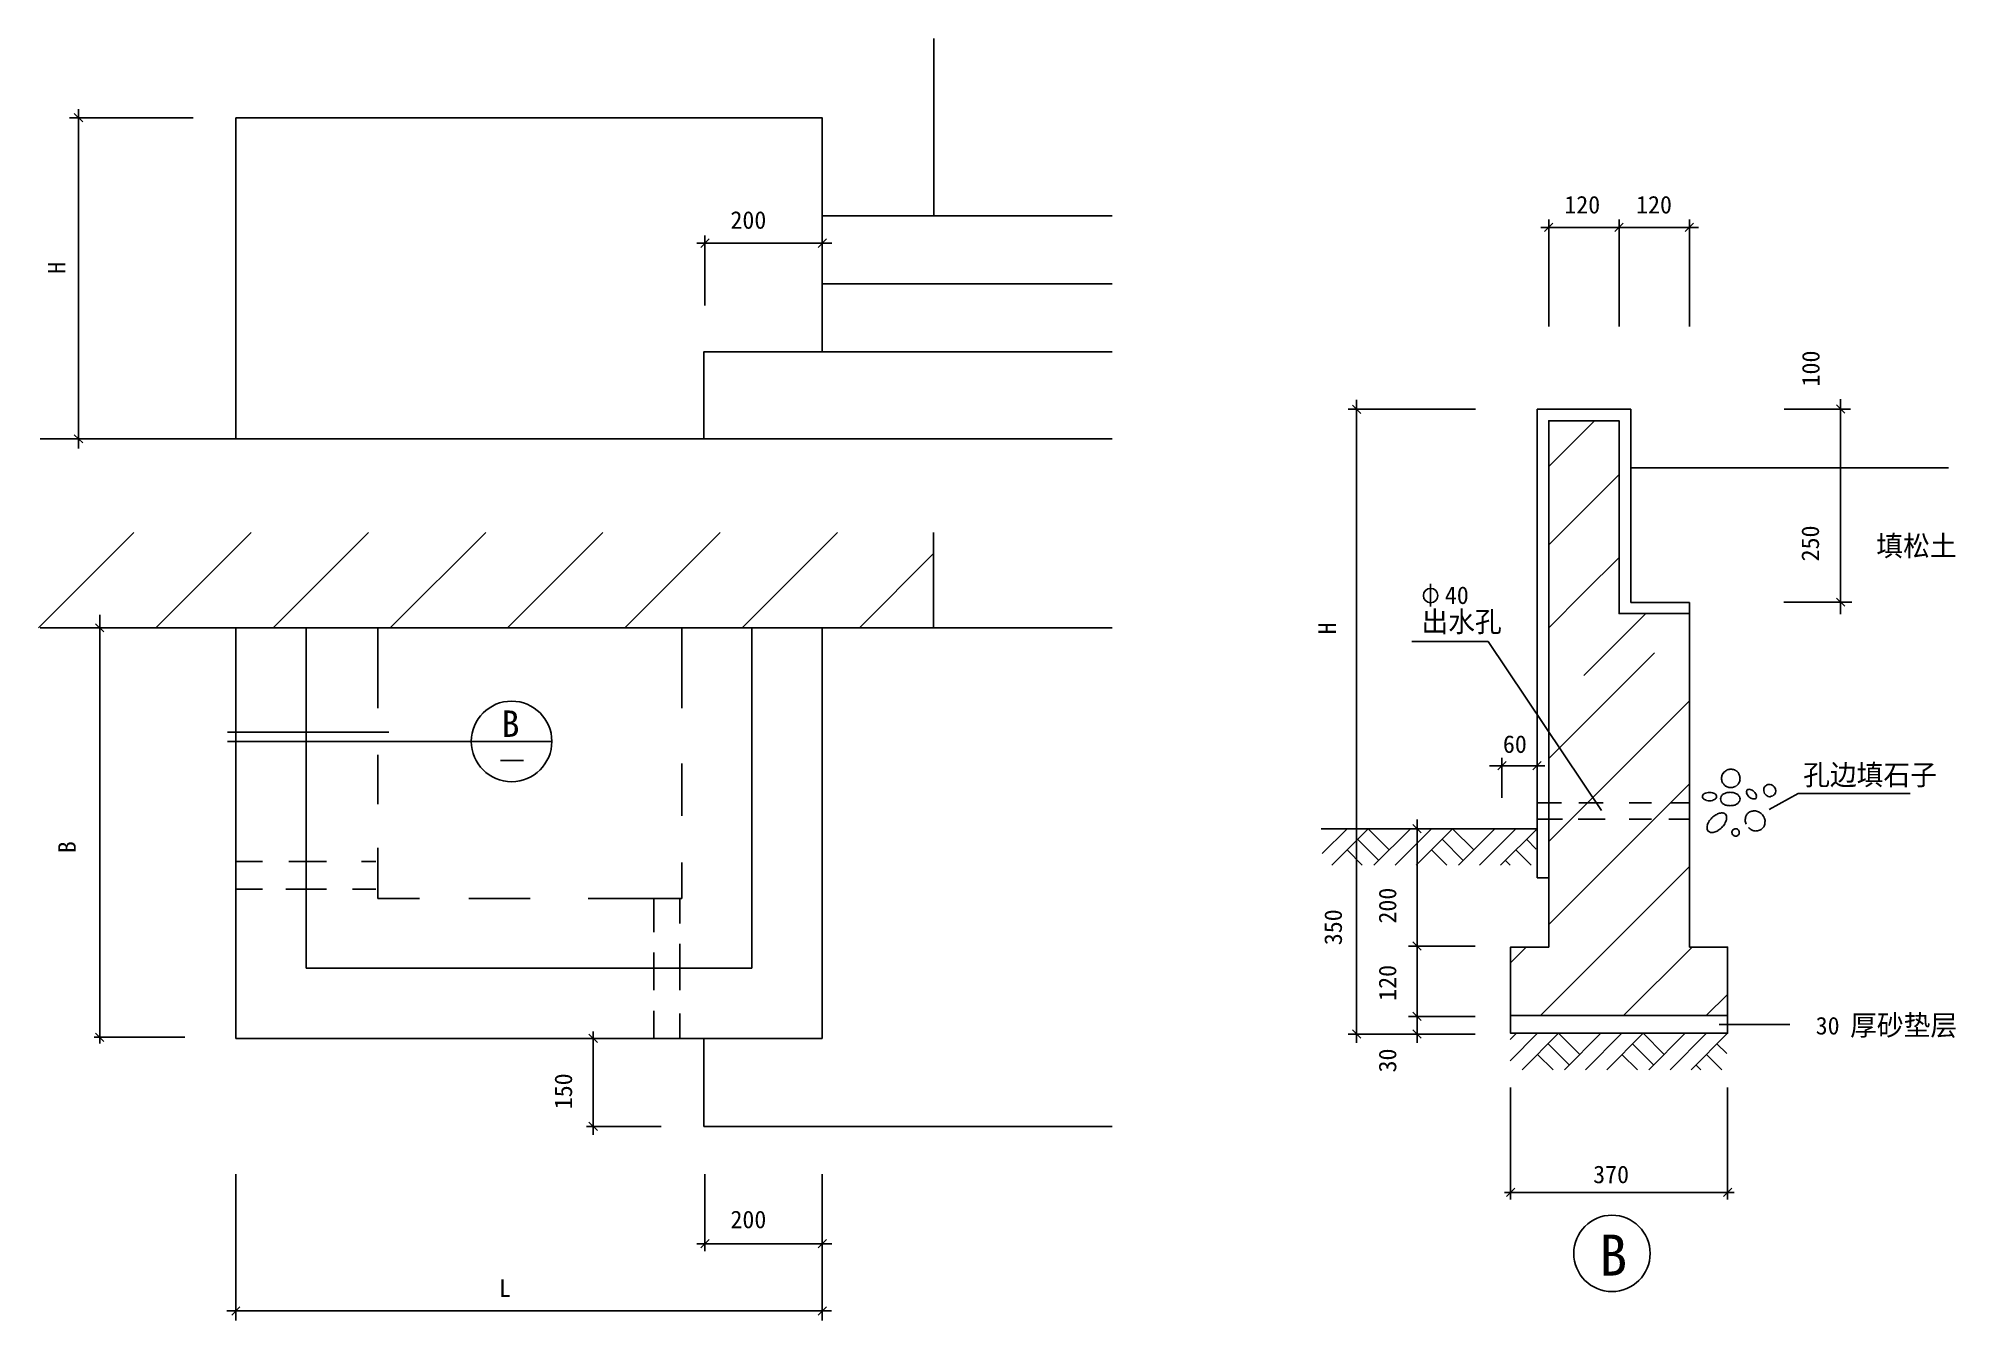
# Model space of a CAD drawing. Header units: metres. Extents: x 166 to 275, y 267 to 340.
import ezdxf

# ---------------------------------------------------------------- set-up
doc = ezdxf.new("R2010")
doc.units = ezdxf.units.M

msp = doc.modelspace()

# ---------------------------------------------------------------- linework, layer by layer
for p, q in [((216.45, 329.75), (216.45, 339.83)), ((167.83, 335.81), (167.83, 316.52)), ((167.32, 335.32), (174.36, 335.32)), ((210.11, 329.75), (226.59, 329.75)), ((251.41, 329.53), (251.41, 323.46)), ((255.41, 329.53), (255.41, 323.46)), ((259.41, 329.53), (259.41, 323.46)), ((202.98, 328.19), (210.66, 328.19)), ((203.44, 328.63), (203.44, 324.66)), ((250.95, 329.09), (259.92, 329.09)), ((210.11, 325.89), (226.59, 325.89)), ((210.11, 322.02), (226.59, 322.02)), ((247.25, 318.76), (240, 318.76)), ((240.48, 282.76), (240.48, 319.29)), ((250.74, 304.13), (250.74, 318.77)), ((250.74, 318.77), (256.07, 318.77)), ((256.07, 318.77), (256.07, 307.78)), ((268.56, 318.77), (264.79, 318.77)), ((267.99, 307.11), (267.99, 319.32)), ((251.41, 315.51), (254, 318.1)), ((253.41, 318.1), (255.41, 318.1)), ((253.41, 313.05), (255.41, 315.05)), ((256.07, 315.43), (274.13, 315.43)), ((251.41, 311.05), (253.41, 313.05)), ((170.98, 311.76), (165.55, 306.34)), ((177.64, 311.76), (172.22, 306.34)), ((184.31, 311.76), (178.89, 306.34)), ((190.98, 311.76), (185.55, 306.34)), ((197.64, 311.76), (192.22, 306.34)), ((204.31, 311.76), (198.89, 306.34)), ((210.98, 311.76), (205.55, 306.34)), ((216.44, 310.55), (212.22, 306.34)), ((253.41, 308.34), (255.41, 310.34)), ((244.69, 308.83), (244.69, 307.54)), ((251.41, 306.34), (253.41, 308.34)), ((256.07, 307.78), (259.41, 307.78)), ((259.41, 307.78), (259.41, 307.15)), ((264.77, 307.79), (268.64, 307.79)), ((169.04, 307.07), (169.04, 282.71)), ((176.78, 283), (176.78, 306.34)), ((176.78, 306.34), (177.78, 306.34)), ((180.78, 287), (180.78, 306.34)), ((184.84, 301.77), (184.84, 306.38)), ((202.12, 306.38), (202.12, 301.77)), ((206.11, 287), (206.11, 306.34)), ((210.11, 306.34), (209.11, 306.34)), ((210.11, 283), (210.11, 306.34)), ((216.44, 306.34), (226.59, 306.34)), ((253.41, 303.62), (256.93, 307.15)), ((243.62, 305.55), (247.97, 305.55)), ((247.97, 305.55), (254.4, 295.95)), ((250.74, 292.13), (250.74, 304.13)), ((251.41, 298.91), (257.41, 304.91)), ((251.41, 294.19), (259.41, 302.19)), ((176.31, 300.4), (185.48, 300.4)), ((176.31, 299.88), (194.74, 299.88)), ((184.84, 296.31), (184.84, 299.12)), ((191.83, 298.79), (193.13, 298.79)), ((202.12, 298.63), (202.12, 295.65)), ((248.74, 298.94), (248.74, 296.68)), ((248.04, 298.5), (251.18, 298.5)), ((251.41, 289.48), (259.41, 297.48)), ((263.93, 296.02), (265.59, 296.92)), ((265.59, 296.92), (271.95, 296.92)), ((243.92, 282.76), (243.92, 295.44)), ((250.74, 296.39), (252.14, 296.39)), ((250.74, 295.47), (252.18, 295.47)), ((253.08, 295.47), (254.62, 295.47)), ((253.12, 296.39), (254.51, 296.39)), ((255.97, 296.39), (257.25, 296.39)), ((255.97, 295.47), (257.25, 295.47)), ((258.23, 295.47), (259.41, 295.47)), ((258.34, 296.39), (259.41, 296.39)), ((238.48, 294.92), (250.74, 294.92)), ((239.94, 294.92), (238.53, 293.51)), ((241.14, 294.92), (239.07, 292.85)), ((246.81, 294.92), (239.59, 294.92)), ((241.74, 293.12), (240.54, 294.32)), ((242.34, 293.72), (241.14, 294.92)), ((243.54, 294.92), (241.47, 292.85)), ((244.74, 294.92), (242.67, 292.85)), ((245.94, 294.92), (243.87, 292.85)), ((246.54, 293.12), (245.34, 294.32)), ((247.14, 293.72), (245.94, 294.92)), ((248.34, 294.92), (246.27, 292.85)), ((249.54, 294.92), (247.47, 292.85)), ((250.74, 294.92), (248.67, 292.85)), ((250.7, 293.76), (250.14, 294.32)), ((184.84, 290.96), (184.84, 293.84)), ((240.81, 292.85), (239.94, 293.72)), ((245.61, 292.85), (244.74, 293.72)), ((250.41, 292.85), (249.54, 293.72)), ((176.77, 293.05), (178.29, 293.05)), ((179.78, 293.05), (181.93, 293.05)), ((183.91, 293.05), (184.73, 293.05)), ((202.12, 293.01), (202.12, 290.96)), ((249.21, 292.85), (248.94, 293.12)), ((251.41, 292.13), (250.74, 292.13)), ((250.94, 284.3), (259.41, 292.77)), ((176.77, 291.48), (178.29, 291.48)), ((179.61, 291.48), (181.93, 291.48)), ((183.41, 291.48), (184.73, 291.48)), ((187.22, 290.96), (184.84, 290.96)), ((193.5, 290.96), (190.03, 290.96)), ((202.12, 290.96), (196.81, 290.96)), ((200.53, 290.97), (200.53, 289.04)), ((202.02, 290.97), (202.02, 289.54)), ((200.53, 287.89), (200.53, 285.74)), ((202.02, 288.38), (202.02, 285.74)), ((247.23, 288.25), (243.43, 288.25)), ((249.24, 287.31), (250.13, 288.2)), ((255.65, 284.3), (259.56, 288.2)), ((180.78, 287), (206.11, 287)), ((200.53, 284.58), (200.53, 283)), ((260.36, 284.3), (261.57, 285.5)), ((197.09, 283.39), (197.09, 277.53)), ((202.02, 284.42), (202.02, 283)), ((247.23, 284.25), (243.43, 284.25)), ((249.24, 284.3), (261.57, 284.3)), ((261.1, 283.79), (265.12, 283.79)), ((168.72, 283.08), (173.88, 283.08)), ((176.78, 283), (210.11, 283)), ((203.38, 283), (203.38, 278)), ((243.79, 283.25), (240, 283.25)), ((247.23, 283.25), (243.43, 283.25)), ((250.77, 283.3), (249.22, 281.74)), ((249.57, 283.3), (249.22, 282.94)), ((251.97, 283.3), (249.9, 281.22)), ((252.57, 281.5), (251.37, 282.7)), ((253.17, 282.1), (251.97, 283.3)), ((254.37, 283.3), (252.3, 281.22)), ((255.57, 283.3), (253.5, 281.22)), ((256.77, 283.3), (254.7, 281.22)), ((257.37, 281.5), (256.17, 282.7)), ((257.97, 282.1), (256.77, 283.3)), ((259.17, 283.3), (257.1, 281.22)), ((260.37, 283.3), (258.3, 281.22)), ((261.57, 283.3), (259.5, 281.22)), ((261.53, 282.14), (260.97, 282.7)), ((251.65, 281.22), (250.77, 282.1)), ((256.45, 281.22), (255.57, 282.1)), ((260.05, 281.22), (259.77, 281.5)), ((261.25, 281.22), (260.37, 282.1)), ((249.24, 280.21), (249.24, 273.86)), ((261.57, 280.21), (261.57, 273.86)), ((196.7, 278), (200.96, 278)), ((203.38, 278), (226.59, 278)), ((176.78, 275.3), (176.78, 266.97)), ((203.44, 275.3), (203.44, 270.91)), ((210.11, 275.3), (210.11, 266.97)), ((248.9, 274.26), (261.94, 274.26)), ((202.98, 271.34), (210.66, 271.34)), ((176.27, 267.53), (210.64, 267.53))]:
    msp.add_line(p, q)
for points in [[(168.07, 335.09), (167.59, 335.56)], [(203.38, 317.08), (203.38, 322.02), (210.11, 322.02), (210.11, 335.31), (176.78, 335.31), (176.78, 317.08)], [(251.64, 329.33), (251.17, 328.85)], [(255.64, 329.33), (255.17, 328.85)], [(259.64, 329.33), (259.17, 328.85)], [(203.21, 327.95), (203.68, 328.43)], [(209.87, 327.95), (210.35, 328.43)], [(240.72, 318.52), (240.25, 318.99)], [(268.23, 318.53), (267.76, 319.01)], [(168.07, 316.84), (167.59, 317.31)], [(251.41, 304.74), (251.41, 288.2), (249.24, 288.2), (249.24, 283.3), (261.57, 283.3), (261.57, 288.2), (259.41, 288.2), (259.41, 304.74), (259.41, 307.15), (255.41, 307.15), (255.41, 318.1), (251.41, 318.1), (251.41, 304.74)], [(165.65, 317.08), (226.59, 317.08)], [(165.65, 306.34), (216.44, 306.34), (216.44, 311.76)], [(268.23, 307.56), (267.76, 308.03)], [(168.8, 306.57), (169.27, 306.1)], [(248.51, 298.26), (248.98, 298.74)], [(250.51, 298.26), (250.98, 298.74)], [(244.15, 294.69), (243.68, 295.16)], [(244.15, 288.02), (243.68, 288.49)], [(244.15, 284.02), (243.68, 284.49)], [(240.72, 283.02), (240.25, 283.49)], [(244.15, 283.02), (243.68, 283.49)], [(169.27, 282.84), (168.8, 283.31)], [(197.33, 282.77), (196.85, 283.24)], [(197.33, 277.77), (196.85, 278.24)], [(249.48, 274.5), (249, 274.02)], [(261.81, 274.5), (261.34, 274.02)], [(203.21, 271.11), (203.68, 271.58)], [(209.87, 271.11), (210.35, 271.58)], [(176.54, 267.29), (177.01, 267.76)], [(209.87, 267.29), (210.35, 267.76)]]:
    msp.add_lwpolyline(points)
for centre, radius in [((244.69, 308.17), 0.41), ((192.45, 299.88), 2.29)]:
    msp.add_circle(centre, radius)
for centre, radius, start, end in [((261.74, 297.78), 0.51, 168.45, 191.3), ((261.75, 297.78), 0.52, 145.8, 168.45), ((261.74, 297.78), 0.51, 191.3, 214.16), ((261.76, 297.77), 0.53, 123.45, 145.8), ((261.76, 297.76), 0.54, 101.3, 123.45), ((261.76, 297.76), 0.54, 79.15, 101.3), ((261.76, 297.77), 0.53, 56.8, 79.15), ((261.77, 297.78), 0.52, 34.16, 56.8), ((261.77, 297.79), 0.51, 11.3, 34.16), ((261.77, 297.79), 0.52, 325.8, 348.45), ((261.77, 297.79), 0.51, 348.45, 371.3), ((260.29, 296.75), 0.15, 145.29, 180), ((260.29, 296.75), 0.15, 180, 214.71), ((260.41, 296.66), 0.3, 120.88, 145.29), ((260.41, 296.83), 0.3, 214.71, 239.12), ((260.49, 296.53), 0.45, 103.91, 120.88), ((260.49, 296.97), 0.45, 239.12, 256.09), ((260.55, 296.31), 0.67, 90, 103.91), ((260.55, 297.18), 0.67, 256.09, 270), ((260.55, 296.31), 0.67, 76.09, 90), ((260.55, 297.18), 0.67, 270, 283.91), ((260.6, 296.53), 0.45, 59.12, 76.09), ((260.6, 296.97), 0.45, 283.91, 300.88), ((260.68, 296.66), 0.3, 34.71, 59.12), ((260.68, 296.83), 0.3, 300.88, 325.29), ((260.8, 296.75), 0.15, 360, 394.71), ((260.8, 296.75), 0.15, 325.29, 360), ((261.44, 296.61), 0.27, 148.91, 180), ((261.44, 296.61), 0.27, 180, 211.09), ((261.57, 296.53), 0.43, 124.49, 148.91), ((261.57, 296.69), 0.43, 211.09, 235.51), ((261.75, 297.78), 0.52, 214.16, 236.8), ((261.66, 296.39), 0.59, 105.89, 124.49), ((261.75, 297.79), 0.53, 236.8, 259.15), ((261.72, 296.19), 0.8, 90, 105.89), ((261.75, 297.8), 0.54, 259.15, 281.3), ((261.72, 296.19), 0.8, 74.11, 90), ((261.75, 297.8), 0.54, 281.3, 303.45), ((261.78, 296.39), 0.59, 55.51, 74.11), ((261.76, 297.79), 0.53, 303.45, 325.8), ((261.87, 296.53), 0.43, 31.09, 55.51), ((261.87, 296.69), 0.43, 304.49, 328.91), ((262.01, 296.61), 0.27, 360, 391.09), ((262.01, 296.61), 0.27, 328.91, 360), ((262.9, 297.02), 0.25, 170.13, 194.52), ((263.03, 297.05), 0.39, 194.52, 211.31), ((262.78, 297.04), 0.12, 135.02, 170.13), ((262.78, 297.04), 0.12, 99.91, 135.02), ((263.2, 297.15), 0.58, 211.31, 225.02), ((262.8, 296.91), 0.25, 75.52, 99.91), ((263.2, 297.15), 0.58, 225.02, 238.73), ((262.76, 296.78), 0.39, 58.73, 75.52), ((263.1, 296.99), 0.39, 238.73, 255.52), ((262.66, 296.62), 0.58, 45.02, 58.73), ((263.06, 296.86), 0.25, 255.52, 279.91), ((262.66, 296.62), 0.58, 31.31, 45.02), ((263.09, 296.73), 0.12, 279.91, 315.02), ((262.83, 296.72), 0.39, 14.52, 31.31), ((263.09, 296.73), 0.12, 315.02, 350.13), ((262.96, 296.75), 0.25, 350.13, 374.52), ((263.99, 297.12), 0.36, 166.41, 188.18), ((264.02, 297.12), 0.39, 188.18, 209.07), ((263.96, 297.12), 0.33, 143.28, 166.41), ((264.02, 297.12), 0.39, 209.07, 229.96), ((263.94, 297.14), 0.3, 119.07, 143.28), ((264, 297.1), 0.36, 229.96, 251.73), ((263.94, 297.14), 0.3, 94.86, 119.07), ((263.99, 297.07), 0.33, 251.73, 274.86), ((263.94, 297.11), 0.33, 71.73, 94.86), ((263.99, 297.05), 0.3, 274.86, 299.07), ((263.94, 297.09), 0.36, 49.96, 71.73), ((263.99, 297.05), 0.3, 299.07, 323.28), ((263.92, 297.06), 0.39, 29.07, 49.96), ((263.97, 297.06), 0.33, 323.28, 346.41), ((263.92, 297.06), 0.39, 8.18, 29.07), ((263.95, 297.07), 0.36, 346.41, 368.18), ((261.55, 294.68), 1.22, 135.02, 148.21), ((261.55, 294.68), 1.22, 121.83, 135.02), ((261.33, 295.03), 0.8, 105.53, 121.83), ((261.25, 295.32), 0.5, 81.23, 105.53), ((261.66, 296.82), 0.59, 235.51, 254.11), ((261.29, 295.59), 0.23, 45.02, 81.23), ((260.73, 295.63), 0.8, 328.21, 344.51), ((261.29, 295.59), 0.23, 8.8, 45.02), ((261.72, 297.03), 0.8, 254.11, 270), ((261.02, 295.55), 0.5, 344.51, 368.8), ((261.72, 297.03), 0.8, 270, 285.89), ((261.78, 296.82), 0.59, 285.89, 304.49), ((263.17, 295.43), 0.6, 182.97, 204.52), ((263.12, 295.42), 0.54, 159.67, 182.97), ((263.06, 295.44), 0.49, 134.98, 159.67), ((263.06, 295.44), 0.49, 110.29, 134.98), ((263.08, 295.39), 0.54, 87, 110.29), ((263.08, 295.34), 0.6, 65.44, 87), ((263.05, 295.28), 0.66, 44.98, 65.44), ((263.05, 295.28), 0.66, 24.52, 44.98), ((263.11, 295.3), 0.6, 2.97, 24.52), ((260.91, 294.98), 0.5, 164.51, 188.8), ((260.64, 294.94), 0.23, 188.8, 225.02), ((261.19, 294.9), 0.8, 148.21, 164.51), ((260.64, 294.94), 0.23, 225.02, 261.23), ((260.68, 295.2), 0.5, 261.23, 285.53), ((260.6, 295.49), 0.8, 285.53, 301.83), ((260.38, 295.85), 1.22, 301.83, 315.02), ((260.38, 295.85), 1.22, 315.02, 328.21), ((262.03, 294.71), 0.21, 148.03, 170.53), ((262.03, 294.71), 0.21, 170.53, 193.03), ((262.03, 294.71), 0.21, 193.03, 215.53), ((262.03, 294.71), 0.21, 125.53, 148.03), ((262.03, 294.71), 0.21, 215.53, 238.03), ((262.03, 294.71), 0.21, 103.03, 125.53), ((262.03, 294.71), 0.21, 238.03, 260.53), ((262.03, 294.71), 0.21, 80.53, 103.03), ((262.03, 294.71), 0.21, 260.53, 283.03), ((262.03, 294.71), 0.21, 58.03, 80.53), ((262.03, 294.71), 0.21, 283.03, 305.53), ((262.03, 294.71), 0.21, 35.53, 58.03), ((262.03, 294.71), 0.21, 305.53, 328.03), ((262.03, 294.71), 0.21, 13.03, 35.53), ((262.03, 294.71), 0.21, 328.03, 350.53), ((262.03, 294.71), 0.21, 350.53, 373.03), ((263.23, 295.45), 0.66, 224.98, 245.44), ((263.2, 295.39), 0.6, 245.44, 267), ((263.2, 295.34), 0.54, 267, 290.29), ((263.22, 295.29), 0.49, 290.29, 314.98), ((263.22, 295.29), 0.49, 314.98, 339.67), ((263.16, 295.31), 0.54, 339.67, 362.97), ((255, 270.79), 2.17, 0, 180), ((255, 270.79), 2.17, 180, 360)]:
    msp.add_arc(centre, radius, start, end)

# ---------------------------------------------------------------- texts
for s, height, p in [('120', 1, (252.29, 329.88)), ('120', 1, (256.37, 329.88)), ('200', 1, (204.89, 329.01)), ('填松土', 1.17, (270.03, 310.41)), ('40', 1, (245.5, 307.69)), ('出水孔', 1.17, (244.17, 306.1)), ('B', 1.5, (191.88, 300.14)), ('60', 1, (248.8, 299.23)), ('孔边填石子', 1.17, (265.87, 297.4)), ('厚砂垫层', 1.17, (268.54, 283.17)), ('30', 1, (266.58, 283.23)), ('370', 1, (253.93, 274.78)), ('200', 1, (204.89, 272.22)), ('B', 2.33, (254.28, 269.53)), ('L', 1, (191.73, 268.31))]:
    msp.add_text(s, height=height).set_placement(p)
for s, p in [('H', (167.09, 326.45)), ('100', (266.8, 320.05)), ('250', (266.77, 310.11)), ('H', (239.31, 305.96)), ('B', (167.68, 293.53)), ('200', (242.74, 289.53)), ('350', (239.65, 288.3)), ('120', (242.74, 285.14)), ('30', (242.74, 281.07)), ('150', (195.89, 278.98))]:
    msp.add_text(s, height=1, rotation=90).set_placement(p)

doc.saveas('drawing.dxf')
